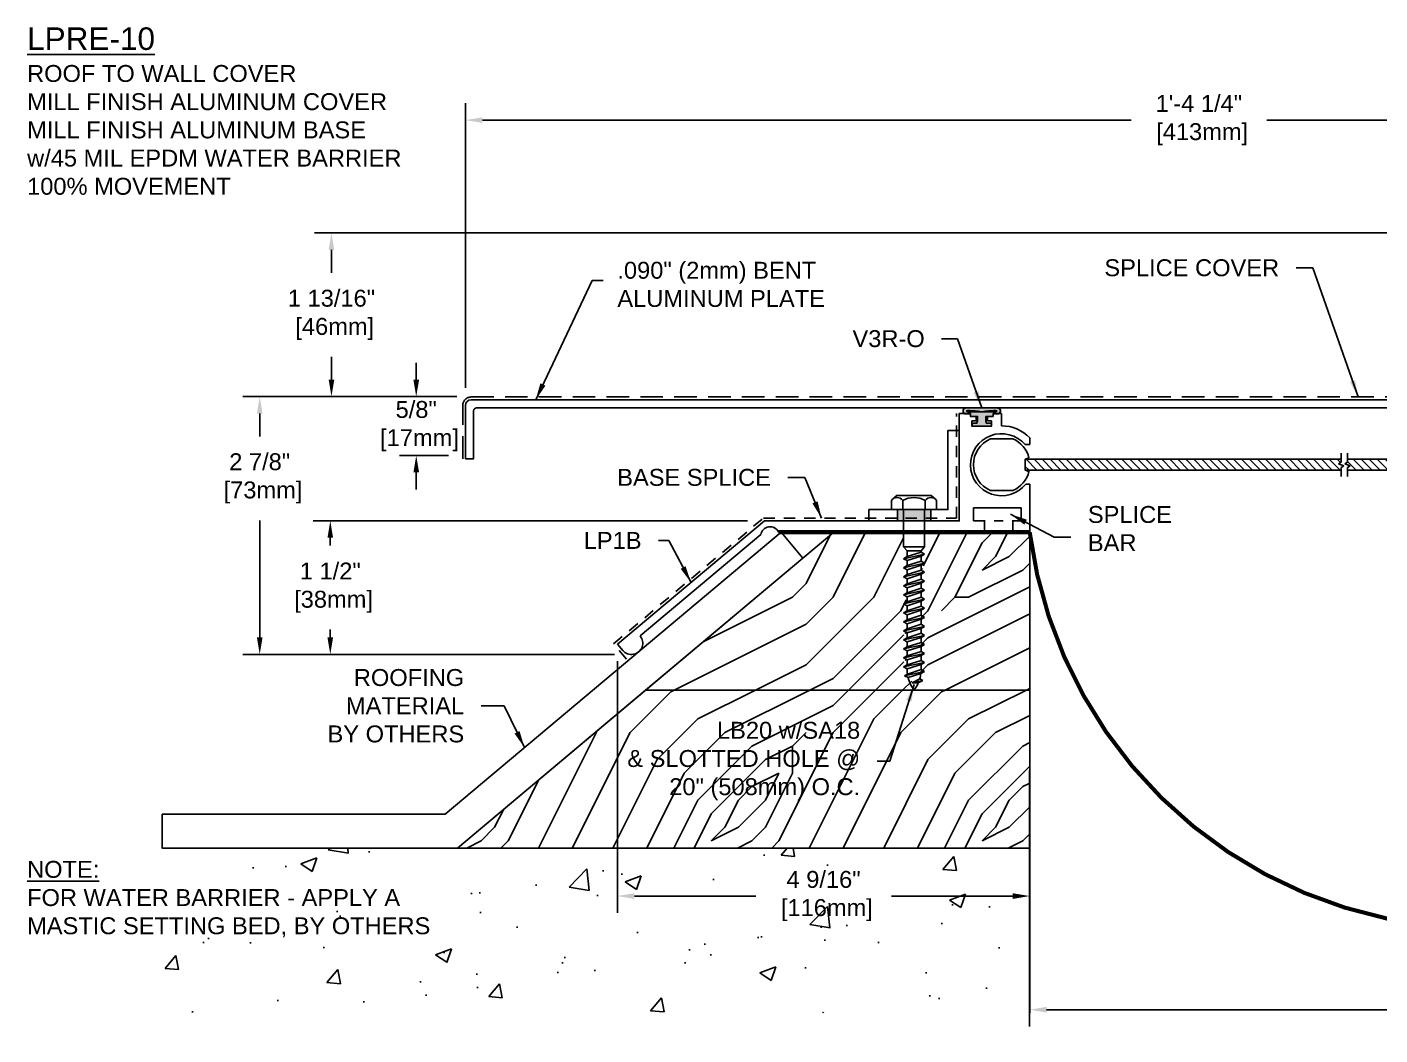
# Model space of a CAD drawing. Header units: inches. Extents: x -3.7 to 52, y 1.3 to 12.5.
# Drawn here: x -3.68 to 11.31, y 1.3 to 12.47 of the extents above; entities that cross this region are included whole.
import ezdxf

# ---------------------------------------------------------------- set-up
doc = ezdxf.new("R2010")
doc.units = ezdxf.units.IN
doc.header["$MEASUREMENT"] = 0
doc.linetypes.add('DASHED2', pattern=[0.375, 0.25, -0.125])
for name, color, linetype in [('ANCHORS', 4, 'Continuous'), ('CONDITIONS', 1, 'Continuous'), ('DIMENSIONS', 3, 'Continuous'), ('FILLERS', 2, 'Continuous'), ('METALS', 7, 'Continuous'), ('TEXT', 2, 'Continuous')]:
    doc.layers.add(name, color=color, linetype=linetype)
doc.styles.add('ARIAL', font='arial.ttf')
doc.dimstyles.new('Arial', dxfattribs={"dimtxt": 0.1875, "dimasz": 0.1875, "dimexe": 0.1875, "dimexo": 0.1875, "dimgap": 0.1875, "dimtad": 0, "dimtih": 1, "dimtoh": 1, "dimdec": 4, "dimzin": 3, "dimdsep": 46, "dimlunit": 4, "dimtxsty": 'ARIAL', "dimcen": 0.1875, "dimadec": 0, "dimazin": 0, "dimtfac": 1, "dimtdec": 4, "dimtofl": 0, "dimtmove": 0, "dimatfit": 3, "dimfxl": 0, "dimfrac": 2, "dimtolj": 1, "dimtzin": 0, "dimarcsym": 0})
pattern_1 = [(0, (0.6, 0.15), (3, 3), [0.15, -2.85]), (90, (1.8, 1.2), (-3, 3), [0.3, -2.7]), (45, (1.2, 0.9), (3e-16, 3), [0.2121, -0.6363, 0.2121, -0.4242, 1.485, -1.27294]), (45, (0.45, -2e-15), (3e-16, 3), [0.21213, -0.42426, 0.21213, -3.39412]), (45, (1.5, 0.3), (3e-16, 3), [0.2121, -4.0305]), (45, (1.8, 0.15), (3e-16, 3), [0.2121, -4.0305]), (45, (1.35, 0.45), (3e-16, 3), [0.2121, -4.0305]), (45, (1.2, 0.6), (3e-16, 3), [0.42426, -3.8184]), (45, (1.95, 2.85), (3e-16, 3), [0.4243, -3.8184]), (45, (0.9, 0.75), (3e-16, 3), [0.8485, -3.3941]), (45, (0.75, 0.9), (3e-16, 3), [0.8485, -3.3941]), (45, (2.7, 1.8), (3e-16, 3), [0.8485, -3.3941]), (45, (0.6, 1.2), (3e-16, 3), [0.6364, -3.60624]), (45, (0, 1.65), (3e-16, 3), [0.6364, -3.60624]), (45, (0.3, 1.35), (3e-16, 3), [0.6364, -3.60624]), (45, (2.25, 2.25), (3e-16, 3), [1.0607, -3.182]), (45, (1.95, 2.4), (3e-16, 3), [1.06066, -3.182]), (45, (2.25, 1.65), (3e-16, 3), [1.4849, -2.7577]), (26.565, (0.9, 0.45), (3, 1e-09), [0.3354, -6.3728]), (26.565, (1.5, 1.35), (3, 1e-09), [0.3354, -6.3728]), (26.565, (1.35, 1.05), (3, 1e-09), [0.3354, -6.3728]), (26.565, (0.75, 0.15), (3, 1e-09), [0.6708, -6.0374]), (26.565, (1.35, 1.5), (3, 1e-09), [1.00623, -5.702]), (26.565, (1.05, 1.65), (3, 1e-09), [1.34164, -5.36656]), (26.565, (0.75, 1.8), (3, 1e-09), [1.34164, -5.36656]), (26.565, (0.3, 2.7), (3, 1e-09), [1.34164, -5.36656]), (26.565, (0.3, 2.4), (3, 1e-09), [1.67705, -5.03115]), (26.565, (0.45, 2.1), (3, 1e-09), [1.67705, -5.03115]), (63.435, (1.5, 0.9), (2e-10, 3), [0.3354, -6.3728]), (63.435, (1.05, 0.6), (2e-10, 3), [0.3354, -6.3728]), (63.435, (0.6, 0.15), (2e-10, 3), [0.6708, -6.0374]), (63.435, (1.5, 0.6), (2e-10, 3), [0.6708, -6.0374]), (63.435, (0.3, -2e-15), (2e-10, 3), [1.00623, -5.702]), (63.435, (0, -2e-15), (2e-10, 3), [1.34164, -5.36656]), (63.435, (2.7, 0.15), (2e-10, 3), [1.34164, -5.36656]), (63.435, (1.65, 0.45), (2e-10, 3), [1.34164, -5.36656]), (63.435, (2.25, 0.15), (2e-10, 3), [1.67705, -5.03115]), (63.435, (1.95, 0.3), (2e-10, 3), [1.67705, -5.03115])]

# ---------------------------------------------------------------- blocks, each defined once
blk = doc.blocks.new('*D0')
at = {"layer": 'Defpoints', "color": 0}
for p in [(7.429, 4.418), (17.429, 4.418), (17.429, 1.58)]:
    blk.add_point(p, dxfattribs=at)
at = {"layer": 'DIMENSIONS', "color": 0, "lineweight": -2}
for p, q in [((7.429, 4.231), (7.429, 1.393)), ((17.429, 4.231), (17.429, 1.393)), ((7.617, 1.58), (11.677, 1.58)), ((17.242, 1.58), (13.182, 1.58))]:
    blk.add_line(p, q, dxfattribs=at)
at = {"layer": 'DIMENSIONS', "color": 0}
for points in [[(7.617, 1.612), (7.617, 1.549), (7.429, 1.58)], [(17.242, 1.612), (17.242, 1.549), (17.429, 1.58)]]:
    blk.add_solid(points, dxfattribs=at)
at = {"layer": 'DIMENSIONS', "color": 0, "insert": (12.429, 1.58), "char_height": 0.1875, "attachment_point": 5, "style": 'ARIAL'}
blk.add_mtext('\\A1;10"\\P [254mm]', dxfattribs=at)
blk = doc.blocks.new('*D1')
at = {"layer": 'Defpoints', "color": 0}
for p in [(17.429, 11.438), (17.429, 10.337), (1.179, 8.284)]:
    blk.add_point(p, dxfattribs=at)
at = {"layer": 'DIMENSIONS', "color": 0, "lineweight": -2}
for p, q in [((1.179, 8.471), (1.179, 11.626)), ((17.429, 10.524), (17.429, 11.626)), ((1.367, 11.438), (8.552, 11.438)), ((17.242, 11.438), (10.057, 11.438))]:
    blk.add_line(p, q, dxfattribs=at)
at = {"layer": 'DIMENSIONS', "color": 0}
for points in [[(1.367, 11.469), (1.367, 11.407), (1.179, 11.438)], [(17.242, 11.469), (17.242, 11.407), (17.429, 11.438)]]:
    blk.add_solid(points, dxfattribs=at)
at = {"layer": 'DIMENSIONS', "color": 0, "insert": (9.304, 11.438), "char_height": 0.1875, "attachment_point": 5, "style": 'ARIAL'}
blk.add_mtext('\\A1;1\'-4 1/4"\\P [413mm]', dxfattribs=at)
blk = doc.blocks.new('*D13')
at = {"layer": 'Defpoints', "color": 0}
for p in [(1.269, 8.374), (0.633, 7.721), (1.179, 7.721)]:
    blk.add_point(p, dxfattribs=at)
at = {"layer": 'DIMENSIONS', "color": 0, "lineweight": -2}
for p, q in [((0.633, 8.561), (0.633, 8.749)), ((1.082, 8.374), (0.446, 8.374)), ((0.992, 7.721), (0.446, 7.721)), ((0.633, 7.534), (0.633, 7.346))]:
    blk.add_line(p, q, dxfattribs=at)
at = {"layer": 'DIMENSIONS', "color": 0}
for points in [[(0.602, 8.561), (0.665, 8.561), (0.633, 8.374)], [(0.602, 7.534), (0.665, 7.534), (0.633, 7.721)]]:
    blk.add_solid(points, dxfattribs=at)
at = {"layer": 'DIMENSIONS', "color": 0, "insert": (0.633, 8.047), "char_height": 0.1875, "attachment_point": 5, "style": 'ARIAL'}
blk.add_mtext('\\A1;5/8"\\P [17mm]', dxfattribs=at)
blk = doc.blocks.new('*D14')
at = {"layer": 'Defpoints', "color": 0}
for p in [(-0.319, 6.997), (4.491, 6.997), (3.017, 5.518)]:
    blk.add_point(p, dxfattribs=at)
at = {"layer": 'DIMENSIONS', "color": 0, "lineweight": -2}
for p, q in [((4.304, 6.997), (-0.507, 6.997)), ((-0.319, 6.81), (-0.319, 6.723)), ((-0.319, 5.705), (-0.319, 5.792)), ((2.83, 5.518), (-0.507, 5.518))]:
    blk.add_line(p, q, dxfattribs=at)
at = {"layer": 'DIMENSIONS', "color": 0}
for points in [[(-0.35, 6.81), (-0.288, 6.81), (-0.319, 6.997)], [(-0.35, 5.705), (-0.288, 5.705), (-0.319, 5.518)]]:
    blk.add_solid(points, dxfattribs=at)
at = {"layer": 'DIMENSIONS', "color": 0, "insert": (-0.319, 6.257), "char_height": 0.1875, "attachment_point": 5, "style": 'ARIAL'}
blk.add_mtext('\\A1;1 1/2"\\P [38mm]', dxfattribs=at)
blk = doc.blocks.new('*D15')
at = {"layer": 'Defpoints', "color": 0}
for p in [(1.259, 8.374), (-1.101, 5.518), (3.017, 5.518)]:
    blk.add_point(p, dxfattribs=at)
at = {"layer": 'DIMENSIONS', "color": 0, "lineweight": -2}
for p, q in [((1.071, 8.374), (-1.288, 8.374)), ((-1.101, 8.186), (-1.101, 7.933)), ((-1.101, 5.705), (-1.101, 7.002)), ((2.83, 5.518), (-1.288, 5.518))]:
    blk.add_line(p, q, dxfattribs=at)
at = {"layer": 'DIMENSIONS', "color": 0}
for points in [[(-1.132, 8.186), (-1.07, 8.186), (-1.101, 8.374)], [(-1.132, 5.705), (-1.07, 5.705), (-1.101, 5.518)]]:
    blk.add_solid(points, dxfattribs=at)
at = {"layer": 'DIMENSIONS', "color": 0, "insert": (-1.101, 7.468), "char_height": 0.1875, "attachment_point": 5, "style": 'ARIAL'}
blk.add_mtext('\\A1;2 7/8"\\P [73mm]', dxfattribs=at)
blk = doc.blocks.new('A$CD336')
for p, q in [((3.921, 2.673), (3.796, 2.673)), ((3.796, 2.673), (3.796, 1.485)), ((3.921, 2.673), (3.921, 2.642)), ((3.983, 2.642), (3.921, 2.642)), ((3.983, 2.595), (3.937, 2.595)), ((3.937, 2.595), (3.937, 2.533)), ((3.983, 2.642), (3.983, 2.595)), ((4.108, 2.642), (4.108, 2.595)), ((4.171, 2.642), (4.108, 2.642)), ((4.155, 2.595), (4.108, 2.595)), ((4.155, 2.595), (4.155, 2.533)), ((4.171, 2.673), (4.171, 2.642)), ((4.265, 2.673), (4.171, 2.673)), ((4.265, 2.538), (4.265, 2.673)), ((4.155, 2.533), (3.937, 2.533)), ((4.577, 2.33), (4.577, 2.404)), ((4.527, 2.33), (4.577, 2.33)), ((4.534, 1.893), (4.577, 1.893)), ((4.577, 1.36), (4.577, 1.893)), ((3.953, 1.485), (3.953, 1.63)), ((3.953, 1.63), (4.484, 1.63)), ((4.484, 1.485), (4.484, 1.63)), ((0.011, 0.119), (1.639, 1.485)), ((1.639, 1.485), (3.796, 1.485)), ((1.794, 1.36), (4.078, 1.36)), ((3.953, 1.485), (4.078, 1.485)), ((4.078, 1.36), (4.078, 1.485)), ((4.389, 1.485), (4.484, 1.485)), ((4.389, 1.36), (4.389, 1.485)), ((4.389, 1.36), (4.577, 1.36)), ((0.26, 0.21), (1.598, 1.333)), ((0.011, 0.119), (0.069, 0.05))]:
    blk.add_line(p, q)
for centre, radius, start, end in [((4.265, 2.107), 0.344, 40.4102, 321.5309), ((4.265, 2.107), 0.431, 43.6228, 90), ((1.7, 1.317), 0.103, 24.6753, 170.7749), ((0.165, 0.13), 0.125, 220, 40)]:
    blk.add_arc(centre, radius, start, end)
blk = doc.blocks.new('LP1B')
blk.add_blockref('A$CD336', (-4.265, -2.107))
blk = doc.blocks.new('LB20')
for p, q in [((-0.19, 0.156), (-0.238, 0.116)), ((-0.19, 0.156), (0.19, 0.156)), ((0.19, 0.156), (0.238, 0.116)), ((-0.25, 0.102), (-0.25, 0)), ((-0.25, 0), (0.25, 0)), ((-0.125, 0), (-0.125, 0.102)), ((-0.117, -0.412), (-0.117, 0)), ((0.117, -0.412), (0.117, 0)), ((0.125, 0), (0.125, 0.102)), ((0.25, 0.102), (0.25, 0)), ((-0.078, -0.458), (-0.117, -0.412)), ((0.117, -0.412), (-0.117, -0.412)), ((0.078, -0.458), (0.117, -0.412)), ((0.117, -0.494), (-0.117, -0.544)), ((-0.117, -0.544), (-0.078, -0.521)), ((-0.117, -0.544), (-0.078, -0.566)), ((0.117, -0.594), (-0.117, -0.644)), ((-0.078, -0.521), (-0.078, -0.458)), ((-0.078, -0.458), (0.078, -0.458)), ((-0.078, -0.521), (0.078, -0.471)), ((-0.078, -0.566), (0.078, -0.516)), ((-0.078, -0.621), (-0.078, -0.566)), ((-0.078, -0.621), (0.078, -0.571)), ((0.078, -0.471), (0.078, -0.458)), ((0.117, -0.494), (0.078, -0.471)), ((0.117, -0.494), (0.078, -0.516)), ((0.078, -0.571), (0.078, -0.516)), ((0.117, -0.594), (0.078, -0.571)), ((0.117, -0.594), (0.078, -0.616)), ((-0.117, -0.644), (-0.078, -0.621)), ((-0.117, -0.644), (-0.078, -0.666)), ((0.117, -0.694), (-0.117, -0.744)), ((-0.117, -0.744), (-0.078, -0.721)), ((-0.117, -0.744), (-0.078, -0.766)), ((-0.078, -0.666), (0.078, -0.616)), ((-0.078, -0.721), (-0.078, -0.666)), ((-0.078, -0.721), (0.078, -0.671)), ((-0.078, -0.766), (0.078, -0.716)), ((0.078, -0.671), (0.078, -0.616)), ((0.117, -0.694), (0.078, -0.671)), ((0.117, -0.694), (0.078, -0.716)), ((0.078, -0.771), (0.078, -0.716)), ((0.117, -0.794), (-0.117, -0.844)), ((-0.117, -0.844), (-0.078, -0.821)), ((-0.117, -0.844), (-0.078, -0.866)), ((0.117, -0.894), (-0.117, -0.944)), ((-0.078, -0.821), (-0.078, -0.766)), ((-0.078, -0.821), (0.078, -0.771)), ((-0.078, -0.866), (0.078, -0.816)), ((-0.078, -0.921), (-0.078, -0.866)), ((-0.078, -0.921), (0.078, -0.871)), ((0.117, -0.794), (0.078, -0.771)), ((0.117, -0.794), (0.078, -0.816)), ((0.078, -0.871), (0.078, -0.816)), ((0.117, -0.894), (0.078, -0.871)), ((0.117, -0.894), (0.078, -0.916)), ((-0.117, -0.944), (-0.078, -0.921)), ((-0.117, -0.944), (-0.078, -0.966)), ((0.117, -0.994), (-0.117, -1.044)), ((-0.117, -1.044), (-0.078, -1.021)), ((-0.117, -1.044), (-0.078, -1.066)), ((-0.078, -0.966), (0.078, -0.916)), ((-0.078, -1.021), (-0.078, -0.966)), ((-0.078, -1.021), (0.078, -0.971)), ((-0.078, -1.066), (0.078, -1.016)), ((0.078, -0.971), (0.078, -0.916)), ((0.117, -0.994), (0.078, -0.971)), ((0.117, -0.994), (0.078, -1.016)), ((0.078, -1.071), (0.078, -1.016)), ((0.117, -1.094), (-0.117, -1.144)), ((-0.117, -1.144), (-0.078, -1.121)), ((-0.117, -1.144), (-0.078, -1.166)), ((0.117, -1.194), (-0.117, -1.244)), ((-0.078, -1.121), (-0.078, -1.066)), ((-0.078, -1.121), (0.078, -1.071)), ((-0.078, -1.166), (0.078, -1.116)), ((-0.078, -1.221), (-0.078, -1.166)), ((-0.078, -1.221), (0.078, -1.171)), ((0.117, -1.094), (0.078, -1.071)), ((0.117, -1.094), (0.078, -1.116)), ((0.078, -1.171), (0.078, -1.116)), ((0.117, -1.194), (0.078, -1.171)), ((0.117, -1.194), (0.078, -1.216)), ((-0.117, -1.244), (-0.078, -1.221)), ((-0.117, -1.244), (-0.078, -1.266)), ((0.117, -1.294), (-0.117, -1.344)), ((-0.117, -1.344), (-0.078, -1.321)), ((-0.117, -1.344), (-0.078, -1.366)), ((-0.078, -1.266), (0.078, -1.216)), ((-0.078, -1.321), (-0.078, -1.266)), ((-0.078, -1.321), (0.078, -1.271)), ((-0.078, -1.366), (0.078, -1.316)), ((0.078, -1.271), (0.078, -1.216)), ((0.117, -1.294), (0.078, -1.271)), ((0.117, -1.294), (0.078, -1.316)), ((0.078, -1.371), (0.078, -1.316)), ((0.117, -1.394), (-0.117, -1.444)), ((-0.117, -1.444), (-0.078, -1.421)), ((-0.117, -1.444), (-0.078, -1.466)), ((0.117, -1.494), (-0.117, -1.544)), ((-0.078, -1.421), (-0.078, -1.366)), ((-0.078, -1.421), (0.078, -1.371)), ((-0.078, -1.466), (0.078, -1.416)), ((-0.078, -1.521), (-0.078, -1.466)), ((-0.078, -1.521), (0.078, -1.471)), ((0.117, -1.394), (0.078, -1.371)), ((0.117, -1.394), (0.078, -1.416)), ((0.078, -1.471), (0.078, -1.416)), ((0.117, -1.494), (0.078, -1.471)), ((0.117, -1.494), (0.078, -1.516)), ((-0.117, -1.544), (-0.078, -1.521)), ((-0.117, -1.544), (-0.078, -1.566)), ((0.117, -1.594), (-0.117, -1.644)), ((-0.117, -1.644), (-0.078, -1.621)), ((-0.117, -1.644), (-0.078, -1.666)), ((-0.078, -1.566), (0.078, -1.516)), ((-0.078, -1.621), (-0.078, -1.566)), ((-0.078, -1.621), (0.078, -1.571)), ((-0.078, -1.666), (0.078, -1.616)), ((0.078, -1.571), (0.078, -1.516)), ((0.117, -1.594), (0.078, -1.571)), ((0.117, -1.594), (0.078, -1.616)), ((0.078, -1.671), (0.078, -1.616)), ((0.117, -1.694), (-0.117, -1.744)), ((-0.117, -1.744), (-0.078, -1.721)), ((-0.117, -1.744), (-0.078, -1.766)), ((0.117, -1.794), (-0.105, -1.844)), ((-0.078, -1.721), (-0.078, -1.666)), ((-0.078, -1.721), (0.078, -1.671)), ((-0.078, -1.766), (0.078, -1.716)), ((-0.074, -1.823), (0.078, -1.771)), ((0.117, -1.794), (0.075, -1.817)), ((0.117, -1.694), (0.078, -1.671)), ((0.117, -1.694), (0.078, -1.716)), ((0.078, -1.766), (0.078, -1.716)), ((0.117, -1.794), (0.078, -1.771)), ((-0.105, -1.844), (-0.074, -1.823)), ((-0.105, -1.844), (-0.066, -1.862)), ((-0.066, -1.862), (0.075, -1.817)), ((-0.022, -1.918), (0.063, -1.874)), ((0.096, -1.893), (-0.022, -1.918)), ((-0.022, -1.918), (0.047, -1.92)), ((0.096, -1.893), (0.047, -1.92)), ((0.096, -1.893), (0.063, -1.874))]:
    blk.add_line(p, q)
for centre, radius, start, end in [((-0.188, 0.057), 0.077, 35.7751, 144.2249), ((0, -0.126), 0.26, 61.2813, 118.7187), ((0.187, 0.057), 0.077, 35.7751, 144.2249), ((0.311, -1.766), 0.389, 180, 188.3837), ((-0.311, -1.766), 0.389, 359.2771, 0), ((0.311, -1.766), 0.389, 194.3207, 216.9667), ((-0.311, -1.766), 0.389, 323.0333, 336.7752), ((-0.311, -1.766), 0.389, 343.9655, 352.4485)]:
    blk.add_arc(centre, radius, start, end)
blk = doc.blocks.new('SA18')
blk.add_lwpolyline([(-1, 0.125), (-0.125, 0.125), (-0.125, 1), (0, 1), (0, 0), (-1, 0)], close=True)
blk = doc.blocks.new('*D16')
at = {"layer": 'Defpoints', "color": 0}
for p in [(2.863, 5.631), (7.429, 4.21), (7.429, 2.84)]:
    blk.add_point(p, dxfattribs=at)
at = {"layer": 'DIMENSIONS', "color": 0, "lineweight": -2}
for p, q in [((2.863, 5.444), (2.863, 2.652)), ((7.429, 4.022), (7.429, 2.652)), ((3.051, 2.84), (4.394, 2.84)), ((7.242, 2.84), (5.899, 2.84))]:
    blk.add_line(p, q, dxfattribs=at)
at = {"layer": 'DIMENSIONS', "color": 0}
for points in [[(3.051, 2.871), (3.051, 2.808), (2.863, 2.84)], [(7.242, 2.871), (7.242, 2.808), (7.429, 2.84)]]:
    blk.add_solid(points, dxfattribs=at)
at = {"layer": 'DIMENSIONS', "color": 0, "insert": (5.146, 2.84), "char_height": 0.1875, "attachment_point": 5, "style": 'ARIAL'}
blk.add_mtext('\\A1;4 9/16"\\P [116mm]', dxfattribs=at)
blk = doc.blocks.new('*D17')
at = {"layer": 'Defpoints', "color": 0}
for p in [(17.339, 10.187), (-0.306, 8.374), (1.259, 8.374)]:
    blk.add_point(p, dxfattribs=at)
at = {"layer": 'DIMENSIONS', "color": 0, "lineweight": -2}
for p, q in [((17.152, 10.187), (-0.494, 10.187)), ((-0.306, 9.999), (-0.306, 9.746)), ((-0.306, 8.561), (-0.306, 8.815)), ((1.071, 8.374), (-0.494, 8.374))]:
    blk.add_line(p, q, dxfattribs=at)
at = {"layer": 'DIMENSIONS', "color": 0}
for points in [[(-0.337, 9.999), (-0.275, 9.999), (-0.306, 10.187)], [(-0.337, 8.561), (-0.275, 8.561), (-0.306, 8.374)]]:
    blk.add_solid(points, dxfattribs=at)
at = {"layer": 'DIMENSIONS', "color": 0, "insert": (-0.306, 9.28), "char_height": 0.1875, "attachment_point": 5, "style": 'ARIAL'}
blk.add_mtext('\\A1;1 13/16"\\P [46mm]', dxfattribs=at)
blk = doc.blocks.new('SBL14-MOD')
h = blk.add_hatch()
h.set_pattern_fill('ANSI31', color=256, scale=0.5, angle=90, style=0)
h.set_pattern_definition([(135, (-1.98972, 4e-15), (-0.04419417, -0.04419417), [])])
h.paths.add_polyline_path([(12.404, 8.034), (12.316, 8.122), (11.872, 7.679), (10.557, 7.679), (10.561, 7.675), (10.551, 7.665), (10.561, 7.655), (10.551, 7.644), (10.561, 7.634), (10.551, 7.623), (10.561, 7.613), (10.551, 7.603), (10.561, 7.592), (10.551, 7.582), (10.561, 7.572), (10.551, 7.561), (10.553, 7.559), (11.929, 7.559)])
h.paths.add_polyline_path([(10.329, 7.639), (10.319, 7.649), (10.329, 7.66), (10.319, 7.67), (10.327, 7.679), (8.96, 7.679), (8.96, 7.649), (8.931, 7.63), (8.989, 7.608), (8.96, 7.589), (8.96, 7.559), (10.325, 7.559), (10.319, 7.566), (10.329, 7.577), (10.319, 7.587), (10.329, 7.597), (10.319, 7.608), (10.329, 7.618), (10.319, 7.628)])
h.paths.add_polyline_path([(8.861, 7.63), (8.89, 7.649), (8.89, 7.679), (5.391, 7.679), (5.391, 7.559), (8.89, 7.559), (8.89, 7.589), (8.919, 7.608)])
for p, q in [((8.89, 7.649), (8.861, 7.63)), ((8.89, 7.749), (8.89, 7.649)), ((8.96, 7.649), (8.931, 7.63)), ((8.96, 7.749), (8.96, 7.649)), ((8.919, 7.608), (8.861, 7.63)), ((8.89, 7.589), (8.919, 7.608)), ((8.89, 7.589), (8.89, 7.489)), ((8.989, 7.608), (8.931, 7.63)), ((8.96, 7.589), (8.989, 7.608)), ((8.96, 7.589), (8.96, 7.489))]:
    blk.add_line(p, q)
for points in [[(12.306, 8.133), (11.946, 7.773, -0.233897), (11.922, 8.049), (12.099, 8.226, -0.654654), (12.504, 7.821), (12.328, 7.644, -0.233897), (12.051, 7.668), (12.411, 8.027)], [(5.432, 7.694, 0.233897), (5.254, 7.906), (5.004, 7.906, 0.654654), (5.004, 7.333), (5.254, 7.333, 0.233897), (5.432, 7.545), (5.391, 7.559), (5.391, 7.679)]]:
    blk.add_lwpolyline(points, format="xyb", close=True)
for points in [[(8.96, 7.559), (11.929, 7.559), (12.404, 8.034), (12.316, 8.122), (11.872, 7.679), (8.96, 7.679)], [(5.391, 7.679), (8.89, 7.679)], [(8.89, 7.559), (5.391, 7.559)]]:
    blk.add_lwpolyline(points)
blk = doc.blocks.new('v3rmushed')
h = blk.add_hatch(color=256)
h.paths.add_polyline_path([(4.084, 8.249), (3.736, 8.249, 0.781552), (3.721, 8.185), (3.785, 8.185), (3.785, 8.154), (3.863, 8.154), (3.863, 8.107), (3.857, 8.081), (3.802, 8.081), (3.802, 8.046), (4.017, 8.046), (4.017, 8.081), (3.962, 8.081), (3.956, 8.107), (3.956, 8.154), (4.035, 8.154), (4.035, 8.185), (4.098, 8.185, 0.781552)])
edge = h.paths.add_edge_path(flags=16)
edge.add_spline(control_points=[(3.91, 8.207), (4.013, 8.218), (4.111, 8.228), (4.066, 8.207), (4.065, 8.206)], knot_values=[0.028497, 0.028497, 0.028497, 0.028497, 0.196688, 0.201023, 0.201023, 0.201023, 0.201023], degree=3, periodic=0)
edge.add_line((4.065, 8.206), (3.754, 8.206))
edge.add_spline(control_points=[(3.754, 8.206), (3.753, 8.207), (3.708, 8.228), (3.806, 8.218), (3.91, 8.207)], knot_values=[0.028497, 0.028497, 0.028497, 0.028497, 0.032831, 0.201023, 0.201023, 0.201023, 0.201023], degree=3, periodic=0)
blk.add_lwpolyline([(4.035, 8.154), (4.035, 8.185), (4.098, 8.185, 0.799078), (4.082, 8.249), (3.737, 8.249, 0.799078), (3.721, 8.185), (3.785, 8.185), (3.785, 8.154), (3.863, 8.154), (3.863, 8.107), (3.857, 8.081), (3.802, 8.081), (3.802, 8.046), (4.017, 8.046), (4.017, 8.081), (3.962, 8.081), (3.956, 8.107), (3.956, 8.154)], format="xyb", close=True)
blk.add_lwpolyline([(4.065, 8.206), (3.754, 8.206)])
for points in [[(3.754, 8.206), (3.753, 8.207), (3.708, 8.228), (3.806, 8.218), (3.91, 8.207)], [(4.065, 8.206), (4.066, 8.207), (4.111, 8.228), (4.013, 8.218), (3.91, 8.207)]]:
    blk.add_open_spline(points, degree=3, knots=[0.028497, 0.028497, 0.028497, 0.028497, 0.0328313, 0.2010226, 0.2010226, 0.2010226, 0.2010226])

msp = doc.modelspace()

# ---------------------------------------------------------------- hatches: boundary and pattern name
at = {"layer": 'CONDITIONS'}
h = msp.add_hatch(dxfattribs=at)
h.set_pattern_fill('WOODFACE', color=256, scale=3, style=0)
h.set_pattern_definition(pattern_1)
h.paths.add_polyline_path([(6.07015, 6.21591), (6.03109, 6.23846), (6.07015, 6.26101), (6.07015, 6.31591), (6.03109, 6.33846), (6.07015, 6.36101), (6.07015, 6.41591), (6.03109, 6.43846), (6.07015, 6.46101), (6.07015, 6.51591), (6.03109, 6.53846), (6.07015, 6.56101), (6.07015, 6.61591), (6.03109, 6.63846), (6.07015, 6.66101), (6.07015, 6.72423), (6.03109, 6.76988), (6.03109, 6.87219), (5.26018, 6.87219), (3.17462, 5.12219), (7.42928, 5.12219), (7.42928, 6.87219), (6.26546, 6.87219), (6.26546, 6.76988), (6.2264, 6.72422), (6.2264, 6.71101), (6.26546, 6.68846), (6.2264, 6.66591), (6.2264, 6.61101), (6.26546, 6.58846), (6.2264, 6.56591), (6.2264, 6.51101), (6.26546, 6.48846), (6.2264, 6.46591), (6.2264, 6.41101), (6.26546, 6.38846), (6.2264, 6.36591), (6.2264, 6.31101), (6.26546, 6.28846), (6.2264, 6.26591), (6.2264, 6.21101), (6.26546, 6.18846), (6.2264, 6.16591), (6.2264, 6.11101), (6.26546, 6.08846), (6.2264, 6.06591), (6.2264, 6.01101), (6.26546, 5.98846), (6.2264, 5.96591), (6.2264, 5.91101), (6.26546, 5.88846), (6.2264, 5.86591), (6.2264, 5.81101), (6.26546, 5.78846), (6.2264, 5.76591), (6.2264, 5.71101), (6.26546, 5.68846), (6.2264, 5.66591), (6.2264, 5.61101), (6.26546, 5.58846), (6.2264, 5.56591), (6.2264, 5.51101), (6.26546, 5.48846), (6.2264, 5.46591), (6.07015, 5.41591, 0.03659691), (6.0743, 5.35924), (6.22637, 5.411), (6.26546, 5.38846), (6.22303, 5.36483, -0.03703098), (6.21128, 5.30855), (6.24447, 5.28939), (6.19491, 5.26264, -0.06003224), (6.14828, 5.18219, -0.09913477), (6.08223, 5.31977), (6.04346, 5.33846), (6.0743, 5.35924, -0.03659691), (6.07015, 5.41591), (6.03109, 5.43846), (6.07015, 5.46101), (6.07015, 5.51591), (6.03109, 5.53846), (6.07015, 5.56101), (6.07015, 5.61591), (6.03109, 5.63846), (6.07015, 5.66101), (6.07015, 5.71591), (6.03109, 5.73846), (6.07015, 5.76101), (6.07015, 5.81591), (6.03109, 5.83846), (6.07015, 5.86101), (6.07015, 5.91591), (6.03109, 5.93846), (6.07015, 5.96101), (6.07015, 6.01591), (6.03109, 6.03846), (6.07015, 6.06101), (6.07015, 6.11591), (6.03109, 6.13846), (6.07015, 6.16101)])
h = msp.add_hatch(dxfattribs=at)
h.set_pattern_fill('WOODFACE', color=256, scale=3, style=0)
h.set_pattern_definition(pattern_1)
h.paths.add_polyline_path([(3.17462, 5.12219), (1.08905, 3.37219), (7.42928, 3.37219), (7.42928, 5.12219)])
h.paths.add_polyline_path([(2.9455, 4.8216), (5.59877, 4.8216), (5.59877, 3.85025), (2.9455, 3.85025)], flags=24)
h = msp.add_hatch(dxfattribs=at)
h.set_pattern_fill('AR-CONC', color=256, scale=0.25, style=0)
h.set_pattern_definition([(50, (-0.0113, -2e-15), (1.79315, -0.15688), [0.1875, -2.0625]), (355, (-0.0113, -2e-15), (-0.34688, 1.8805), [0.15, -1.65]), (100.451, (0.1381, -0.013), (1.44627, 1.7236), [0.15935, -1.75286]), (46.184, (-0.0113, 0.5), (2.6681, -0.4138), [0.28125, -3.09375]), (96.636, (0.211, 0.4655), (2.3367, 2.4353), [0.239, -2.6293]), (351.184, (-0.0113, 0.5), (2.3367, 2.4353), [0.225, -2.475]), (21, (0.2387, 0.375), (1.49227, -1.00655), [0.1875, -2.0625]), (326, (0.2387, 0.375), (0.6083, 1.81288), [0.15, -1.65]), (71.451, (0.363, 0.2911), (2.10056, 0.80633), [0.15935, -1.75286]), (37.5, (-0.0113, -2e-15), (0.0304, 0.832235), [0, -1.63, 0, -1.675, 0, -1.65625]), (7.5, (-0.0113, -2e-15), (0.65767, 0.98603), [0, -0.955, 0, -1.5925, 0, -0.63125]), (327.5, (-0.5688, -2e-15), (1.334556, -0.056387), [0, -0.625, 0, -1.95, 0, -2.5875]), (317.5, (-0.8188, -2e-15), (1.45797, 0.25026), [0, -0.8125, 0, -1.295, 0, -1.8375])])
h.paths.add_polyline_path([(7.42928, 3.37219), (1.08905, 3.37219), (-2.18235, 3.37219), (-2.21408, 1.54691), (7.42928, 1.54691)])
at = {"layer": 'METALS'}
msp.add_hatch(color=256, dxfattribs=at).paths.add_polyline_path([(5.96356, 7.12219), (5.96356, 6.99719), (6.33299, 6.99719), (6.33299, 7.12219)])

# ---------------------------------------------------------------- linework, layer by layer
at = {"layer": 'CONDITIONS'}
msp.add_line((7.42928, 3.37219), (7.42928, 1.54691), dxfattribs=at)
for points in [[(-2.18235, 3.74719), (0.95256, 3.74719), (4.67679, 6.87219), (4.91783, 6.58492), (1.08905, 3.37219), (-2.18235, 3.37219)], [(7.42928, 5.12219), (3.17462, 5.12219), (5.26018, 6.87219), (7.42928, 6.87219)], [(3.17462, 5.12219), (7.42928, 5.12219), (7.42928, 3.37219), (1.08905, 3.37219)]]:
    msp.add_lwpolyline(points, close=True, dxfattribs=at)
at = {"layer": 'FILLERS', "const_width": 0.045}
msp.add_lwpolyline([(7.42928, 6.87219, 0.90843047), (17.42928, 7.18619)], format="xyb", dxfattribs=at)
msp.add_lwpolyline([(4.64602, 6.87219), (7.42928, 6.87219)], dxfattribs=at)
at = {"layer": 'METALS', "linetype": 'DASHED2'}
msp.add_lwpolyline([(1.14803, 7.68619), (1.14803, 8.27619, -0.41421356), (1.24178, 8.36994), (17.30803, 8.36994), (17.30803, 10.18619)], format="xyb", dxfattribs=at)
at = {"layer": 'METALS'}
msp.add_lwpolyline([(17.42928, 10.18619), (17.42928, 8.31119, -0.41421356), (17.36678, 8.24869), (1.30053, 8.24869, 0.41421356), (1.26928, 8.21744), (1.26928, 7.68619), (1.17928, 7.68619), (1.17928, 8.27619, -0.41421356), (1.24178, 8.33869), (17.30803, 8.33869, 0.41421356), (17.33928, 8.36994), (17.33928, 10.18619)], format="xyb", close=True, dxfattribs=at)
at = {"layer": 'METALS', "linetype": 'DASHED2', "ltscale": 0.5}
msp.add_lwpolyline([(2.96094, 5.46643), (2.81941, 5.63511), (4.4799, 7.02844), (6.61703, 7.02844), (6.61703, 8.18519)], dxfattribs=at)
at = {"layer": 'METALS'}
msp.add_lwpolyline([(6.33299, 7.12219), (5.96356, 7.12219), (5.96356, 6.99719), (6.33299, 6.99719), (6.33299, 7.12219)], dxfattribs=at)
at = {"layer": 'METALS', "linetype": 'DASHED2', "ltscale": 0.25}
msp.add_lwpolyline([(6.80528, 7.14219), (7.33628, 7.14219), (7.33628, 6.99719), (6.80528, 6.99719)], close=True, dxfattribs=at)

# ---------------------------------------------------------------- block references
msp.add_blockref('SA18', (6.64828, 6.99719))
at = {"layer": 'ANCHORS'}
for name, p in [('SBL14-MOD', (1.98972, 0)), ('LB20', (6.14828, 7.12219))]:
    msp.add_blockref(name, p, dxfattribs=at)
at = {"layer": 'FILLERS'}
msp.add_blockref('v3rmushed', (2.98872, 0), dxfattribs=at)
at = {"layer": 'METALS'}
msp.add_blockref('LP1B', (7.11728, 7.61919), dxfattribs=at)

# ---------------------------------------------------------------- texts
at = {"layer": 'TEXT', "attachment_point": 1, "style": 'ARIAL'}
for s, insert, char_height, width in [('{\\LLPRE-10\\P\\H0.75x;\\lROOF TO WALL COVER\\PMILL FINISH ALUMINUM COVER\\PMILL FINISH ALUMINUM BASE\\Pw/45 MIL EPDM WATER BARRIER\\P100% MOVEMENT}', (-3.67807, 12.46533), 0.25, 5.59375), ('{\\LNOTE:}\\PFOR WATER BARRIER - APPLY A MASTIC SETTING BED, BY OTHERS', (-3.67807, 3.22926), 0.1875, 4.5687494)]:
    msp.add_mtext(s, dxfattribs=dict(at, insert=insert, char_height=char_height, width=width))
at = {"layer": 'TEXT', "char_height": 0.1875, "style": 'ARIAL'}
for s, insert, attachment_point in [('SPLICE COVER', (10.19302, 9.80076), 6), ('.090" (2mm) BENT\\PALUMINUM PLATE', (2.86144, 9.61656), 4), ('V3R-O', (6.26672, 9.01513), 6), ('BASE SPLICE', (4.56295, 7.47794), 6), ('SPLICE\\PBAR', (8.07431, 6.91184), 4), ('LP1B', (3.12962, 6.78055), 6), ('ROOFING\\PMATERIAL\\PBY OTHERS', (1.16409, 4.94749), 6), ('LB20 w/SA18\\P& SLOTTED HOLE @\\P20" (508mm) O.C.', (5.55189, 4.33592), 6)]:
    msp.add_mtext(s, dxfattribs=dict(at, insert=insert, attachment_point=attachment_point))

# ---------------------------------------------------------------- dimensions: what is measured, and where the dimension line sits
at = {"layer": 'DIMENSIONS'}
for base, p1, p2, picture, middle in [((17.42928, 11.43817), (1.17928, 8.28369), (17.42928, 10.337), '*D1', (9.30428, 11.43817)), ((7.429276, 2.839665), (2.863432, 5.631261), (7.429276, 4.209547), '*D16', (5.146354, 2.839665)), ((17.42928, 1.58028), (7.42928, 4.41823), (17.42928, 4.41823), '*D0', (12.42928, 1.58028))]:
    dim = msp.add_linear_dim(base=base, p1=p1, p2=p2, dimstyle='Arial', override={"dimpost": '\\X'}, dxfattribs=at)
    dim.commit()
    dim.dimension.update_dxf_attribs({"geometry": picture, "text_midpoint": middle, "dimtype": 160})
for base, p1, p2, picture, middle in [((-0.306, 8.37369), (17.33928, 10.18669), (1.25898, 8.37369), '*D17', (-0.306, 9.28019)), ((0.63333, 7.72119), (1.26928, 8.37369), (1.17928, 7.72119), '*D13', (0.63333, 8.04744)), ((-1.10084, 5.51767), (1.25898, 8.37369), (3.01704, 5.51767), '*D15', (-1.10084, 7.46756)), ((-0.31907, 6.99719), (3.01704, 5.51767), (4.49128, 6.99719), '*D14', (-0.31907, 6.25743))]:
    dim = msp.add_linear_dim(base=base, p1=p1, p2=p2, angle=90, dimstyle='Arial', override={"dimpost": '\\X'}, dxfattribs=at)
    dim.commit()
    dim.dimension.update_dxf_attribs({"geometry": picture, "text_midpoint": middle, "dimtype": 160})

# ---------------------------------------------------------------- leaders
at = {"layer": 'TEXT', "annotation_type": 0, "has_hookline": 1, "hookline_direction": 1}
for points, text_width in [([(11.06837, 8.36994), (10.56802, 9.80076), (10.38052, 9.80076)], 1.92092), ([(6.89848, 8.24869), (6.62814, 9.01513), (6.45422, 9.01513)], 0.7876), ([(5.12278, 7.02844), (4.93795, 7.47794), (4.75045, 7.47794)], 1.67011), ([(3.67735, 6.31422), (3.43273, 6.78055), (3.31712, 6.78055)], 0.60765), ([(6.14828, 5.18219), (5.87964, 4.33592), (5.73939, 4.33592)], 2.55952), ([(1.8325, 4.48555), (1.60664, 4.94749), (1.35159, 4.94749)], 1.48082)]:
    msp.add_leader(points, dimstyle='Arial', dxfattribs=dict(at, text_width=text_width))
at = {"layer": 'TEXT'}
msp.add_leader([(1.95664, 8.33869), (2.58084, 9.66156), (2.70302, 9.66156)], dimstyle='Arial', dxfattribs=at)
at = {"layer": 'TEXT', "annotation_type": 0, "has_hookline": 1, "hookline_direction": 0, "text_width": 0.90591}
msp.add_leader([(7.21762, 7.06969), (7.69931, 6.81809), (7.88681, 6.81809)], dimstyle='Arial', override={"dimgap": 0.1875, "dimtad": 0}, dxfattribs=at)

doc.saveas('drawing.dxf')
